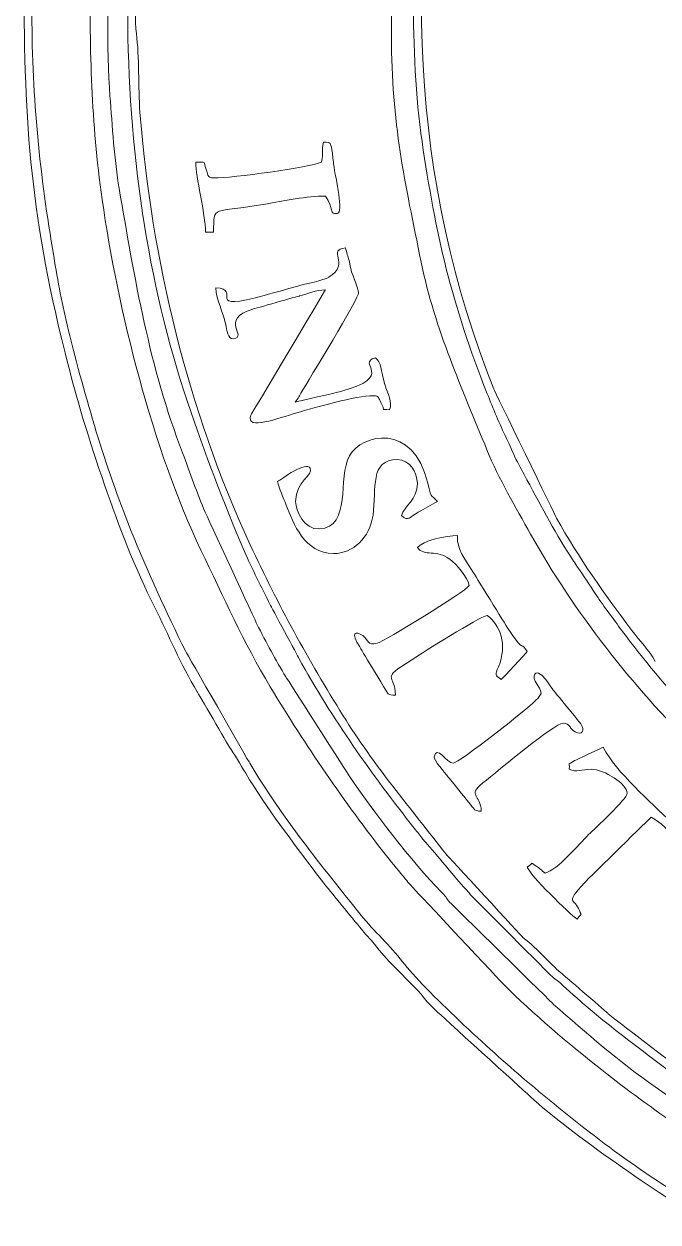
# Model space of a CAD drawing. Header units: inches. Extents: x -12.2 to 15.6, y -12.7 to 11.4.
# Drawn here: x -12.16 to -6.85, y -10.73 to -0.71 of the extents above; entities that cross this region are included whole.
import ezdxf

# ---------------------------------------------------------------- set-up
doc = ezdxf.new("R2010")
doc.units = ezdxf.units.IN
doc.header["$MEASUREMENT"] = 0
doc.layers.add('Layer 1', color=7, linetype='Continuous')

msp = doc.modelspace()

# ---------------------------------------------------------------- linework, layer by layer
at = {"layer": 'Layer 1', "color": 6, "lineweight": 9}
for points, knots in [([(-9.081, -0.808), (-9.081, -0.808), (-9.081, 0.429), (-8.961, 1.187), (-8.586, 2.324)], [0.25581395, 0.25581395, 0.25581395, 0.25581395, 0.25581396, 0.27906977, 0.27906977, 0.27906977, 0.27906977]), ([(-8.224, -3.762), (-8.224, -3.762), (-8.905, -2.064), (-9.027, -0.055), (-8.511, 1.714)], [0.910669975, 0.910669975, 0.910669975, 0.910669975, 0.910669985, 0.91191067, 0.91191067, 0.91191067, 0.91191067]), ([(-11.216, -0.787), (-11.216, -0.787), (-11.24, -0.61), (-11.198, 0.249), (-11.164, 0.488)], [0.67272727, 0.67272727, 0.67272727, 0.67272727, 0.67272728, 0.69090909, 0.69090909, 0.69090909, 0.69090909]), ([(-11.437, -1.309), (-11.437, -1.309), (-11.467, -0.945), (-11.457, -0.281), (-11.438, 0.094)], [0.22807018, 0.22807018, 0.22807018, 0.22807018, 0.22807019, 0.24561404, 0.24561404, 0.24561404, 0.24561404]), ([(-11.813, -3.457), (-11.813, -3.457), (-12.115, -2.256), (-12.157, -1.468), (-12.157, -0.257)], [0.77631579, 0.77631579, 0.77631579, 0.77631579, 0.7763158, 0.78947368, 0.78947368, 0.78947368, 0.78947368]), ([(-11.908, -2.649), (-11.908, -2.649), (-12.022, -1.974), (-12.09, -1.338), (-12.09, -0.625)], [0.96721311, 0.96721311, 0.96721311, 0.96721311, 0.96721312, 1, 1, 1, 1]), ([(-11.186, -1.443), (-11.186, -1.443), (-11.202, -1.236), (-11.19, -0.979), (-11.216, -0.787)], [0.65454545, 0.65454545, 0.65454545, 0.65454545, 0.65454546, 0.67272727, 0.67272727, 0.67272727, 0.67272727]), ([(-8.832, -2.699), (-8.832, -2.699), (-8.968, -2.034), (-9.081, -1.533), (-9.081, -0.808)], [0.23255814, 0.23255814, 0.23255814, 0.23255814, 0.23255815, 0.25581395, 0.25581395, 0.25581395, 0.25581395]), ([(-11.36, -2.084), (-11.36, -2.084), (-11.4, -1.85), (-11.417, -1.553), (-11.437, -1.309)], [0.21052632, 0.21052632, 0.21052632, 0.21052632, 0.21052633, 0.22807018, 0.22807018, 0.22807018, 0.22807018]), ([(-10.262, -5.065), (-10.262, -5.065), (-10.784, -3.946), (-11.09, -2.679), (-11.186, -1.443)], [0.63636364, 0.63636364, 0.63636364, 0.63636364, 0.63636365, 0.65454545, 0.65454545, 0.65454545, 0.65454545]), ([(-9.649, -1.694), (-9.649, -1.694), (-9.671, -1.786), (-9.645, -1.77), (-9.666, -1.862)], [0.8461538, 0.8461538, 0.8461538, 0.8461538, 0.8461539, 1, 1, 1, 1]), ([(-9.58, -1.759), (-9.58, -1.759), (-9.593, -1.696), (-9.582, -1.7), (-9.649, -1.694)], [0.76923077, 0.76923077, 0.76923077, 0.76923077, 0.76923078, 0.84615385, 0.84615385, 0.84615385, 0.84615385]), ([(-8.825, -1.689), (-8.825, -1.689), (-8.711, -2.46), (-8.578, -3.054), (-8.279, -3.8)], [0.02380952, 0.02380952, 0.02380952, 0.02380952, 0.02380953, 0.04761905, 0.04761905, 0.04761905, 0.04761905]), ([(-9.565, -1.877), (-9.565, -1.877), (-9.57, -1.835), (-9.573, -1.794), (-9.58, -1.759)], [0.69230769, 0.69230769, 0.69230769, 0.69230769, 0.6923077, 0.76923077, 0.76923077, 0.76923077, 0.76923077]), ([(-10.631, -1.924), (-10.631, -1.924), (-10.659, -1.848), (-10.622, -1.864), (-10.719, -1.862)], [0.15384615, 0.15384615, 0.15384615, 0.15384615, 0.15384616, 0.23076923, 0.23076923, 0.23076923, 0.23076923]), ([(-10.719, -1.862), (-10.719, -1.862), (-10.719, -1.983), (-10.639, -2.294), (-10.636, -2.447)], [0.23076923, 0.23076923, 0.23076923, 0.23076923, 0.23076924, 0.30769231, 0.30769231, 0.30769231, 0.30769231]), ([(-9.534, -2.292), (-9.534, -2.292), (-9.478, -2.285), (-9.547, -2.011), (-9.565, -1.877)], [0.61538462, 0.61538462, 0.61538462, 0.61538462, 0.61538463, 0.69230769, 0.69230769, 0.69230769, 0.69230769]), ([(-10.569, -1.995), (-10.569, -1.995), (-10.626, -1.995), (-10.619, -1.958), (-10.631, -1.924)], [0.07692308, 0.07692308, 0.07692308, 0.07692308, 0.07692309, 0.15384615, 0.15384615, 0.15384615, 0.15384615]), ([(-10.829, -4.295), (-10.829, -4.295), (-11.108, -3.576), (-11.229, -2.843), (-11.36, -2.084)], [0.19298246, 0.19298246, 0.19298246, 0.19298246, 0.19298247, 0.21052632, 0.21052632, 0.21052632, 0.21052632]), ([(-11.502, -2.176), (-11.502, -2.176), (-11.372, -3.093), (-11.077, -4.273), (-10.675, -5.11)], [0.01754386, 0.01754386, 0.01754386, 0.01754386, 0.01754387, 0.03508772, 0.03508772, 0.03508772, 0.03508772]), ([(-10.134, -2.213), (-10.134, -2.213), (-9.993, -2.188), (-9.783, -2.146), (-9.633, -2.146)], [0.46153846, 0.46153846, 0.46153846, 0.46153846, 0.46153847, 0.53846154, 0.53846154, 0.53846154, 0.53846154]), ([(-9.633, -2.146), (-9.633, -2.146), (-9.561, -2.253), (-9.603, -2.301), (-9.534, -2.292)], [0.53846154, 0.53846154, 0.53846154, 0.53846154, 0.53846155, 0.61538462, 0.61538462, 0.61538462, 0.61538462]), ([(-10.569, -2.447), (-10.569, -2.447), (-10.569, -2.217), (-10.586, -2.29), (-10.134, -2.213)], [0.38461538, 0.38461538, 0.38461538, 0.38461538, 0.38461539, 0.46153846, 0.46153846, 0.46153846, 0.46153846]), ([(-10.636, -2.447), (-10.636, -2.447), (-10.636, -2.447), (-10.569, -2.447), (-10.569, -2.447)], [0.30769231, 0.30769231, 0.30769231, 0.30769231, 0.30769232, 0.38461538, 0.38461538, 0.38461538, 0.38461538]), ([(-9.465, -2.58), (-9.465, -2.58), (-9.627, -2.594), (-9.418, -2.709), (-9.605, -2.825)], [0.24, 0.24, 0.24, 0.24, 0.24000001, 0.28, 0.28, 0.28, 0.28]), ([(-9.436, -2.685), (-9.436, -2.685), (-9.444, -2.651), (-9.456, -2.62), (-9.465, -2.58)], [0.2, 0.2, 0.2, 0.2, 0.20000001, 0.24, 0.24, 0.24, 0.24]), ([(-11.786, -3.262), (-11.786, -3.262), (-11.836, -3.063), (-11.873, -2.859), (-11.908, -2.649)], [0.95081967, 0.95081967, 0.95081967, 0.95081967, 0.95081968, 0.96721311, 0.96721311, 0.96721311, 0.96721311]), ([(-9.414, -2.779), (-9.414, -2.779), (-9.427, -2.736), (-9.425, -2.734), (-9.436, -2.685)], [0.16, 0.16, 0.16, 0.16, 0.16000001, 0.2, 0.2, 0.2, 0.2]), ([(-8.281, -4.271), (-8.281, -4.271), (-8.488, -3.76), (-8.716, -3.265), (-8.832, -2.699)], [0.20930233, 0.20930233, 0.20930233, 0.20930233, 0.20930234, 0.23255814, 0.23255814, 0.23255814, 0.23255814]), ([(-9.356, -2.953), (-9.356, -2.953), (-9.359, -2.924), (-9.404, -2.808), (-9.414, -2.779)], [0.12, 0.12, 0.12, 0.12, 0.12000001, 0.16, 0.16, 0.16, 0.16]), ([(-9.865, -2.9), (-9.865, -2.9), (-9.95, -2.925), (-10.031, -2.945), (-10.127, -2.972)], [0.32, 0.32, 0.32, 0.32, 0.32000001, 0.36, 0.36, 0.36, 0.36]), ([(-9.605, -2.825), (-9.605, -2.825), (-9.647, -2.851), (-9.805, -2.882), (-9.865, -2.9)], [0.28, 0.28, 0.28, 0.28, 0.28000001, 0.32, 0.32, 0.32, 0.32]), ([(-10.127, -2.972), (-10.127, -2.972), (-10.678, -3.128), (-10.316, -2.92), (-10.552, -2.915)], [0.36, 0.36, 0.36, 0.36, 0.36000001, 0.4, 0.4, 0.4, 0.4]), ([(-10.552, -2.915), (-10.552, -2.915), (-10.543, -3.02), (-10.492, -3.118), (-10.469, -3.216)], [0.4, 0.4, 0.4, 0.4, 0.40000001, 0.44, 0.44, 0.44, 0.44]), ([(-9.633, -2.931), (-9.633, -2.931), (-9.633, -2.931), (-10.259, -3.981), (-10.259, -3.981)], [0.6, 0.6, 0.6, 0.6, 0.60000001, 0.64, 0.64, 0.64, 0.64]), ([(-10.241, -3.092), (-10.241, -3.092), (-10.241, -3.092), (-9.85, -2.982), (-9.85, -2.982)], [0.52, 0.52, 0.52, 0.52, 0.52000001, 0.56, 0.56, 0.56, 0.56]), ([(-9.85, -2.982), (-9.85, -2.982), (-9.78, -2.963), (-9.715, -2.933), (-9.633, -2.931)], [0.56, 0.56, 0.56, 0.56, 0.56000001, 0.6, 0.6, 0.6, 0.6]), ([(-9.838, -3.796), (-9.838, -3.796), (-9.774, -3.682), (-9.352, -3.004), (-9.356, -2.953)], [0.08, 0.08, 0.08, 0.08, 0.08000001, 0.12, 0.12, 0.12, 0.12]), ([(-10.403, -3.34), (-10.403, -3.34), (-10.276, -3.326), (-10.53, -3.179), (-10.241, -3.092)], [0.48, 0.48, 0.48, 0.48, 0.48000001, 0.52, 0.52, 0.52, 0.52]), ([(-11.261, -4.944), (-11.261, -4.944), (-11.481, -4.397), (-11.64, -3.85), (-11.786, -3.262)], [0.93442623, 0.93442623, 0.93442623, 0.93442623, 0.93442624, 0.95081967, 0.95081967, 0.95081967, 0.95081967]), ([(-10.469, -3.216), (-10.469, -3.216), (-10.456, -3.267), (-10.453, -3.346), (-10.403, -3.34)], [0.44, 0.44, 0.44, 0.44, 0.44000001, 0.48, 0.48, 0.48, 0.48]), ([(-11.482, -4.563), (-11.482, -4.563), (-11.61, -4.196), (-11.718, -3.838), (-11.813, -3.457)], [0.76315789, 0.76315789, 0.76315789, 0.76315789, 0.7631579, 0.77631579, 0.77631579, 0.77631579, 0.77631579]), ([(-9.215, -3.5), (-9.215, -3.5), (-9.388, -3.546), (-9.026, -3.656), (-9.516, -3.784)], [0.88, 0.88, 0.88, 0.88, 0.88000001, 0.92, 0.92, 0.92, 0.92]), ([(-9.137, -3.723), (-9.137, -3.723), (-9.173, -3.602), (-9.161, -3.539), (-9.215, -3.5)], [0.84, 0.84, 0.84, 0.84, 0.84000001, 0.88, 0.88, 0.88, 0.88]), ([(-9.516, -3.784), (-9.516, -3.784), (-9.516, -3.784), (-9.886, -3.87), (-9.886, -3.87)], [0.92, 0.92, 0.92, 0.92, 0.92000001, 1, 1, 1, 1]), ([(-9.862, -3.838), (-9.862, -3.838), (-9.851, -3.821), (-9.848, -3.814), (-9.838, -3.796)], [0.04, 0.04, 0.04, 0.04, 0.04000001, 0.08, 0.08, 0.08, 0.08]), ([(-9.098, -3.934), (-9.098, -3.934), (-9.067, -3.871), (-9.114, -3.801), (-9.137, -3.723)], [0.8, 0.8, 0.8, 0.8, 0.80000001, 0.84, 0.84, 0.84, 0.84]), ([(-8.279, -3.8), (-8.279, -3.8), (-8.228, -3.926), (-8.178, -4.052), (-8.117, -4.174)], [0.04761905, 0.04761905, 0.04761905, 0.04761905, 0.04761906, 0.07142857, 0.07142857, 0.07142857, 0.07142857]), ([(-7.699, -4.842), (-7.699, -4.842), (-7.699, -4.842), (-8.224, -3.762), (-8.224, -3.762)], [0.90942928, 0.90942928, 0.90942928, 0.90942928, 0.90942929, 0.910669975, 0.910669975, 0.910669975, 0.910669975]), ([(-10.788, -3.869), (-10.788, -3.869), (-10.641, -4.304), (-10.494, -4.697), (-10.313, -5.116)], [0.01886792, 0.01886792, 0.01886792, 0.01886792, 0.01886793, 0.03773585, 0.03773585, 0.03773585, 0.03773585]), ([(-9.874, -3.961), (-9.874, -3.961), (-9.717, -3.916), (-9.381, -3.817), (-9.231, -3.817), (-9.231, -3.817), (-9.183, -3.817), (-9.19, -3.839), (-9.17, -3.873)], [0.68, 0.68, 0.68, 0.68, 0.68000001, 0.72, 0.72, 0.72, 0.72000001, 0.76, 0.76, 0.76, 0.76]), ([(-9.17, -3.873), (-9.17, -3.873), (-9.125, -3.95), (-9.179, -3.925), (-9.098, -3.934)], [0.76, 0.76, 0.76, 0.76, 0.76000001, 0.8, 0.8, 0.8, 0.8]), ([(-10.259, -3.981), (-10.259, -3.981), (-10.304, -4.115), (-10.024, -4.003), (-9.874, -3.961)], [0.64, 0.64, 0.64, 0.64, 0.64000001, 0.68, 0.68, 0.68, 0.68]), ([(-8.777, -4.549), (-8.777, -4.549), (-8.898, -4.034), (-9.331, -4.138), (-9.432, -4.319)], [0.73333333, 0.73333333, 0.73333333, 0.73333333, 0.73333334, 0.8, 0.8, 0.8, 0.8]), ([(-8.117, -4.174), (-8.117, -4.174), (-8.085, -4.237), (-8.071, -4.283), (-8.039, -4.347)], [0.07142857, 0.07142857, 0.07142857, 0.07142857, 0.07142858, 0.0952381, 0.0952381, 0.0952381, 0.0952381]), ([(-10.64, -4.791), (-10.64, -4.791), (-10.712, -4.625), (-10.762, -4.468), (-10.829, -4.295)], [0.1754386, 0.1754386, 0.1754386, 0.1754386, 0.17543861, 0.19298246, 0.19298246, 0.19298246, 0.19298246]), ([(-7.916, -4.976), (-7.916, -4.976), (-8.04, -4.753), (-8.183, -4.512), (-8.281, -4.271)], [0.18604651, 0.18604651, 0.18604651, 0.18604651, 0.18604652, 0.20930233, 0.20930233, 0.20930233, 0.20930233]), ([(-9.76, -4.424), (-9.76, -4.424), (-9.791, -4.359), (-10.002, -4.515), (-10.034, -4.536)], [0.06666667, 0.06666667, 0.06666667, 0.06666667, 0.06666668, 0.13333333, 0.13333333, 0.13333333, 0.13333333]), ([(-9.432, -4.319), (-9.432, -4.319), (-9.534, -4.502), (-9.412, -4.92), (-9.685, -4.932)], [0.8, 0.8, 0.8, 0.8, 0.80000001, 0.86666667, 0.86666667, 0.86666667, 0.86666667]), ([(-9.235, -4.816), (-9.235, -4.816), (-9.205, -4.593), (-9.266, -4.352), (-9.031, -4.352)], [0.33333333, 0.33333333, 0.33333333, 0.33333333, 0.33333334, 0.4, 0.4, 0.4, 0.4]), ([(-9.031, -4.352), (-9.031, -4.352), (-8.93, -4.352), (-8.864, -4.455), (-8.864, -4.553)], [0.4, 0.4, 0.4, 0.4, 0.40000001, 0.46666667, 0.46666667, 0.46666667, 0.46666667]), ([(-8.039, -4.347), (-8.039, -4.347), (-8.006, -4.413), (-7.98, -4.46), (-7.947, -4.521)], [0.0952381, 0.0952381, 0.0952381, 0.0952381, 0.09523811, 0.11904762, 0.11904762, 0.11904762, 0.11904762]), ([(-11.065, -5.583), (-11.065, -5.583), (-11.23, -5.258), (-11.36, -4.912), (-11.482, -4.563)], [0.75, 0.75, 0.75, 0.75, 0.75000001, 0.76315789, 0.76315789, 0.76315789, 0.76315789]), ([(-10.034, -4.536), (-10.034, -4.536), (-10.021, -4.59), (-9.985, -4.674), (-9.962, -4.732)], [0.13333333, 0.13333333, 0.13333333, 0.13333333, 0.13333334, 0.2, 0.2, 0.2, 0.2]), ([(-8.864, -4.553), (-8.864, -4.553), (-8.864, -4.69), (-8.975, -4.737), (-8.997, -4.82)], [0.46666667, 0.46666667, 0.46666667, 0.46666667, 0.46666668, 0.53333333, 0.53333333, 0.53333333, 0.53333333]), ([(-8.696, -4.703), (-8.696, -4.703), (-8.743, -4.639), (-8.74, -4.704), (-8.777, -4.549)], [0.66666667, 0.66666667, 0.66666667, 0.66666667, 0.66666668, 0.73333333, 0.73333333, 0.73333333, 0.73333333]), ([(-7.947, -4.521), (-7.947, -4.521), (-7.821, -4.751), (-7.702, -4.985), (-7.556, -5.201)], [0.11904762, 0.11904762, 0.11904762, 0.11904762, 0.11904763, 0.14285714, 0.14285714, 0.14285714, 0.14285714]), ([(-9.685, -4.932), (-9.685, -4.932), (-9.809, -4.938), (-9.883, -4.782), (-9.883, -4.703)], [0.8666667, 0.8666667, 0.8666667, 0.8666667, 0.8666667, 1, 1, 1, 1]), ([(-8.858, -4.793), (-8.858, -4.793), (-8.796, -4.758), (-8.755, -4.734), (-8.696, -4.703)], [0.6, 0.6, 0.6, 0.6, 0.60000001, 0.66666667, 0.66666667, 0.66666667, 0.66666667]), ([(-10.207, -5.728), (-10.207, -5.728), (-10.207, -5.728), (-10.64, -4.791), (-10.64, -4.791)], [0.15789474, 0.15789474, 0.15789474, 0.15789474, 0.15789475, 0.1754386, 0.1754386, 0.1754386, 0.1754386]), ([(-9.962, -4.732), (-9.962, -4.732), (-9.903, -4.884), (-9.808, -5.138), (-9.566, -5.138)], [0.2, 0.2, 0.2, 0.2, 0.20000001, 0.26666667, 0.26666667, 0.26666667, 0.26666667]), ([(-8.997, -4.82), (-8.997, -4.82), (-8.936, -4.871), (-8.935, -4.836), (-8.858, -4.793)], [0.53333333, 0.53333333, 0.53333333, 0.53333333, 0.53333334, 0.6, 0.6, 0.6, 0.6]), ([(-9.566, -5.138), (-9.566, -5.138), (-9.403, -5.138), (-9.261, -5.006), (-9.235, -4.816)], [0.26666667, 0.26666667, 0.26666667, 0.26666667, 0.26666668, 0.33333333, 0.33333333, 0.33333333, 0.33333333]), ([(-7.068, -5.782), (-7.068, -5.782), (-7.295, -5.481), (-7.514, -5.173), (-7.699, -4.842)], [0.908188586, 0.908188586, 0.908188586, 0.908188586, 0.908188596, 0.90942928, 0.90942928, 0.90942928, 0.90942928]), ([(-10.803, -5.957), (-10.803, -5.957), (-10.969, -5.622), (-11.122, -5.291), (-11.261, -4.944)], [0.91803279, 0.91803279, 0.91803279, 0.91803279, 0.9180328, 0.93442623, 0.93442623, 0.93442623, 0.93442623]), ([(-8.529, -4.987), (-8.529, -4.987), (-8.618, -4.987), (-8.82, -5.028), (-8.864, -5.088)], [0.8823529, 0.8823529, 0.8823529, 0.8823529, 0.882353, 1, 1, 1, 1]), ([(-8.399, -5.291), (-8.399, -5.291), (-8.48, -5.163), (-8.529, -5.111), (-8.529, -4.987)], [0.82352941, 0.82352941, 0.82352941, 0.82352941, 0.82352942, 0.88235294, 0.88235294, 0.88235294, 0.88235294]), ([(-6.536, -6.772), (-6.536, -6.772), (-7.07, -6.238), (-7.546, -5.637), (-7.916, -4.976)], [0.1627907, 0.1627907, 0.1627907, 0.1627907, 0.16279071, 0.18604651, 0.18604651, 0.18604651, 0.18604651]), ([(-10.675, -5.11), (-10.675, -5.11), (-10.488, -5.499), (-10.317, -5.883), (-10.095, -6.252)], [0.03508772, 0.03508772, 0.03508772, 0.03508772, 0.03508773, 0.05263158, 0.05263158, 0.05263158, 0.05263158]), ([(-9.485, -6.495), (-9.485, -6.495), (-9.776, -6.031), (-10.031, -5.562), (-10.262, -5.065)], [0.61818182, 0.61818182, 0.61818182, 0.61818182, 0.61818183, 0.63636364, 0.63636364, 0.63636364, 0.63636364]), ([(-10.313, -5.116), (-10.313, -5.116), (-10.243, -5.28), (-10.173, -5.41), (-10.095, -5.567)], [0.03773585, 0.03773585, 0.03773585, 0.03773585, 0.03773586, 0.05660377, 0.05660377, 0.05660377, 0.05660377]), ([(-8.593, -5.185), (-8.593, -5.185), (-8.534, -5.23), (-8.45, -5.328), (-8.429, -5.405)], [0.05882353, 0.05882353, 0.05882353, 0.05882353, 0.05882354, 0.11764706, 0.11764706, 0.11764706, 0.11764706]), ([(-7.556, -5.201), (-7.556, -5.201), (-7.556, -5.201), (-7.342, -5.522), (-7.342, -5.522)], [0.14285714, 0.14285714, 0.14285714, 0.14285714, 0.14285715, 0.16666667, 0.16666667, 0.16666667, 0.16666667]), ([(-8.111, -5.756), (-8.111, -5.756), (-8.111, -5.756), (-8.399, -5.291), (-8.399, -5.291)], [0.76470588, 0.76470588, 0.76470588, 0.76470588, 0.76470589, 0.82352941, 0.82352941, 0.82352941, 0.82352941]), ([(-8.429, -5.405), (-8.429, -5.405), (-8.466, -5.461), (-9.146, -5.873), (-9.2, -5.889)], [0.11764706, 0.11764706, 0.11764706, 0.11764706, 0.11764707, 0.17647059, 0.17647059, 0.17647059, 0.17647059]), ([(-10.706, -6.294), (-10.706, -6.294), (-10.844, -6.067), (-10.944, -5.822), (-11.065, -5.583)], [0.73684211, 0.73684211, 0.73684211, 0.73684211, 0.73684212, 0.75, 0.75, 0.75, 0.75]), ([(-10.095, -5.567), (-10.095, -5.567), (-10.095, -5.567), (-9.856, -6.013), (-9.856, -6.013)], [0.05660377, 0.05660377, 0.05660377, 0.05660377, 0.05660378, 0.0754717, 0.0754717, 0.0754717, 0.0754717]), ([(-7.342, -5.522), (-7.342, -5.522), (-7.271, -5.623), (-7.198, -5.72), (-7.123, -5.821)], [0.16666667, 0.16666667, 0.16666667, 0.16666667, 0.16666668, 0.19047619, 0.19047619, 0.19047619, 0.19047619]), ([(-8.911, -6.027), (-8.911, -6.027), (-8.813, -5.964), (-8.354, -5.673), (-8.279, -5.656)], [0.47058824, 0.47058824, 0.47058824, 0.47058824, 0.47058825, 0.52941176, 0.52941176, 0.52941176, 0.52941176]), ([(-8.279, -5.656), (-8.279, -5.656), (-8.175, -5.732), (-8.106, -5.901), (-8.185, -6.086)], [0.52941176, 0.52941176, 0.52941176, 0.52941176, 0.52941177, 0.58823529, 0.58823529, 0.58823529, 0.58823529]), ([(-9.964, -6.171), (-9.964, -6.171), (-10.051, -6.027), (-10.129, -5.883), (-10.207, -5.728)], [0.14035088, 0.14035088, 0.14035088, 0.14035088, 0.14035089, 0.15789474, 0.15789474, 0.15789474, 0.15789474]), ([(-9.321, -5.825), (-9.321, -5.825), (-9.382, -5.783), (-9.427, -5.796), (-9.346, -5.92)], [0.23529412, 0.23529412, 0.23529412, 0.23529412, 0.23529413, 0.29411765, 0.29411765, 0.29411765, 0.29411765]), ([(-7.944, -5.957), (-7.944, -5.957), (-8.01, -5.858), (-7.954, -5.994), (-8.111, -5.756)], [0.70588235, 0.70588235, 0.70588235, 0.70588235, 0.70588236, 0.76470588, 0.76470588, 0.76470588, 0.76470588]), ([(-6.874, -6.04), (-6.874, -6.04), (-6.924, -5.947), (-7.003, -5.868), (-7.068, -5.782)], [0.906947891, 0.906947891, 0.906947891, 0.906947891, 0.906947901, 0.908188586, 0.908188586, 0.908188586, 0.908188586]), ([(-9.2, -5.889), (-9.2, -5.889), (-9.283, -5.912), (-9.269, -5.862), (-9.321, -5.825)], [0.17647059, 0.17647059, 0.17647059, 0.17647059, 0.1764706, 0.23529412, 0.23529412, 0.23529412, 0.23529412]), ([(-7.123, -5.821), (-7.123, -5.821), (-6.755, -6.313), (-6.292, -6.793), (-5.819, -7.175)], [0.19047619, 0.19047619, 0.19047619, 0.19047619, 0.1904762, 0.21428571, 0.21428571, 0.21428571, 0.21428571]), ([(-10.267, -6.892), (-10.267, -6.892), (-10.267, -6.892), (-10.803, -5.957), (-10.803, -5.957)], [0.90163934, 0.90163934, 0.90163934, 0.90163934, 0.90163935, 0.91803279, 0.91803279, 0.91803279, 0.91803279]), ([(-9.856, -6.013), (-9.856, -6.013), (-9.579, -6.519), (-9.246, -6.984), (-8.89, -7.437)], [0.0754717, 0.0754717, 0.0754717, 0.0754717, 0.07547171, 0.09433962, 0.09433962, 0.09433962, 0.09433962]), ([(-9.346, -5.92), (-9.346, -5.92), (-9.346, -5.92), (-9.138, -6.264), (-9.138, -6.264)], [0.29411765, 0.29411765, 0.29411765, 0.29411765, 0.29411766, 0.35294118, 0.35294118, 0.35294118, 0.35294118]), ([(-8.162, -6.191), (-8.162, -6.191), (-8.148, -6.18), (-7.957, -5.975), (-7.944, -5.957)], [0.64705882, 0.64705882, 0.64705882, 0.64705882, 0.64705883, 0.70588235, 0.70588235, 0.70588235, 0.70588235]), ([(-9.048, -6.324), (-9.048, -6.324), (-9.048, -6.135), (-9.187, -6.204), (-8.911, -6.027)], [0.41176471, 0.41176471, 0.41176471, 0.41176471, 0.41176472, 0.47058824, 0.47058824, 0.47058824, 0.47058824]), ([(-8.185, -6.086), (-8.185, -6.086), (-8.214, -6.156), (-8.216, -6.154), (-8.162, -6.191)], [0.58823529, 0.58823529, 0.58823529, 0.58823529, 0.5882353, 0.64705882, 0.64705882, 0.64705882, 0.64705882]), ([(-7.808, -6.169), (-7.808, -6.169), (-7.842, -6.135), (-7.892, -6.113), (-7.886, -6.183)], [0.8125, 0.8125, 0.8125, 0.8125, 0.81250001, 0.875, 0.875, 0.875, 0.875]), ([(-9.429, -7.007), (-9.429, -7.007), (-9.429, -7.007), (-9.964, -6.171), (-9.964, -6.171)], [0.12280702, 0.12280702, 0.12280702, 0.12280702, 0.12280703, 0.14035088, 0.14035088, 0.14035088, 0.14035088]), ([(-7.886, -6.183), (-7.886, -6.183), (-7.884, -6.216), (-7.843, -6.242), (-7.827, -6.308)], [0.875, 0.875, 0.875, 0.875, 0.875, 1, 1, 1, 1]), ([(-7.729, -6.277), (-7.729, -6.277), (-7.744, -6.257), (-7.794, -6.183), (-7.808, -6.169)], [0.75, 0.75, 0.75, 0.75, 0.75000001, 0.8125, 0.8125, 0.8125, 0.8125]), ([(-10.442, -6.749), (-10.442, -6.749), (-10.442, -6.749), (-10.706, -6.294), (-10.706, -6.294)], [0.72368421, 0.72368421, 0.72368421, 0.72368421, 0.72368422, 0.73684211, 0.73684211, 0.73684211, 0.73684211]), ([(-10.095, -6.252), (-10.095, -6.252), (-9.798, -6.747), (-9.478, -7.215), (-9.122, -7.669)], [0.05263158, 0.05263158, 0.05263158, 0.05263158, 0.05263159, 0.07017544, 0.07017544, 0.07017544, 0.07017544]), ([(-9.138, -6.264), (-9.138, -6.264), (-9.108, -6.315), (-9.115, -6.319), (-9.048, -6.324)], [0.35294118, 0.35294118, 0.35294118, 0.35294118, 0.35294119, 0.41176471, 0.41176471, 0.41176471, 0.41176471]), ([(-7.495, -6.564), (-7.495, -6.564), (-7.495, -6.564), (-7.729, -6.277), (-7.729, -6.277)], [0.6875, 0.6875, 0.6875, 0.6875, 0.68750001, 0.75, 0.75, 0.75, 0.75]), ([(-7.854, -6.347), (-7.854, -6.347), (-7.918, -6.424), (-8.525, -6.893), (-8.563, -6.893)], [0.0625, 0.0625, 0.0625, 0.0625, 0.06250001, 0.125, 0.125, 0.125, 0.125]), ([(-8.623, -7.655), (-8.623, -7.655), (-8.92, -7.274), (-9.229, -6.905), (-9.485, -6.495)], [0.6, 0.6, 0.6, 0.6, 0.60000001, 0.61818182, 0.61818182, 0.61818182, 0.61818182]), ([(-8.315, -7.057), (-8.315, -7.057), (-8.182, -6.953), (-7.719, -6.558), (-7.643, -6.558), (-7.643, -6.558), (-7.587, -6.558), (-7.586, -6.609), (-7.543, -6.63)], [0.5, 0.5, 0.5, 0.5, 0.5, 0.5625, 0.5625, 0.5625, 0.5625, 0.625, 0.625, 0.625, 0.625]), ([(-7.543, -6.63), (-7.543, -6.63), (-7.485, -6.659), (-7.457, -6.622), (-7.495, -6.564)], [0.625, 0.625, 0.625, 0.625, 0.62500001, 0.6875, 0.6875, 0.6875, 0.6875]), ([(-10.301, -6.976), (-10.301, -6.976), (-10.347, -6.898), (-10.39, -6.828), (-10.442, -6.749)], [0.71052632, 0.71052632, 0.71052632, 0.71052632, 0.71052633, 0.72368421, 0.72368421, 0.72368421, 0.72368421]), ([(-8.563, -6.893), (-8.563, -6.893), (-8.617, -6.893), (-8.708, -6.733), (-8.722, -6.84)], [0.125, 0.125, 0.125, 0.125, 0.12500001, 0.1875, 0.1875, 0.1875, 0.1875]), ([(-7.309, -6.759), (-7.309, -6.759), (-7.309, -6.759), (-7.548, -6.871), (-7.548, -6.871)], [0.84210526, 0.84210526, 0.84210526, 0.84210526, 0.84210527, 0.89473684, 0.89473684, 0.89473684, 0.89473684]), ([(-6.736, -7.39), (-6.736, -7.39), (-6.914, -7.213), (-7.197, -6.971), (-7.309, -6.759)], [0.78947368, 0.78947368, 0.78947368, 0.78947368, 0.78947369, 0.84210526, 0.84210526, 0.84210526, 0.84210526]), ([(-9.334, -8.166), (-9.334, -8.166), (-9.663, -7.759), (-9.998, -7.342), (-10.267, -6.892)], [0.8852459, 0.8852459, 0.8852459, 0.8852459, 0.88524591, 0.90163934, 0.90163934, 0.90163934, 0.90163934]), ([(-8.722, -6.84), (-8.722, -6.84), (-8.726, -6.871), (-8.636, -6.97), (-8.608, -7.005)], [0.1875, 0.1875, 0.1875, 0.1875, 0.18750001, 0.25, 0.25, 0.25, 0.25]), ([(-7.548, -6.871), (-7.548, -6.871), (-7.615, -6.918), (-7.585, -6.866), (-7.593, -6.943)], [0.8947368, 0.8947368, 0.8947368, 0.8947368, 0.8947369, 1, 1, 1, 1]), ([(-9.707, -7.819), (-9.707, -7.819), (-9.91, -7.547), (-10.127, -7.267), (-10.301, -6.976)], [0.69736842, 0.69736842, 0.69736842, 0.69736842, 0.69736843, 0.71052632, 0.71052632, 0.71052632, 0.71052632]), ([(-8.667, -7.966), (-8.667, -7.966), (-8.9, -7.734), (-9.249, -7.272), (-9.429, -7.007)], [0.10526316, 0.10526316, 0.10526316, 0.10526316, 0.10526317, 0.12280702, 0.12280702, 0.12280702, 0.12280702]), ([(-8.608, -7.005), (-8.608, -7.005), (-8.608, -7.005), (-8.384, -7.282), (-8.384, -7.282)], [0.25, 0.25, 0.25, 0.25, 0.25000001, 0.3125, 0.3125, 0.3125, 0.3125]), ([(-7.593, -6.943), (-7.528, -6.974), (-7.491, -6.943), (-7.409, -6.943), (-7.409, -6.943), (-7.299, -6.943), (-7.108, -7.068), (-7.108, -7.144)], [0, 0, 0, 0, 0.0526316, 0.0526316, 0.0526316, 0.0526316, 0.1052632, 0.1052632, 0.1052632, 0.1052632]), ([(-8.329, -7.294), (-8.329, -7.294), (-8.332, -7.152), (-8.452, -7.164), (-8.315, -7.057)], [0.4375, 0.4375, 0.4375, 0.4375, 0.43750001, 0.5, 0.5, 0.5, 0.5]), ([(-7.108, -7.144), (-7.108, -7.144), (-7.108, -7.192), (-7.381, -7.441), (-7.43, -7.49)], [0.10526316, 0.10526316, 0.10526316, 0.10526316, 0.10526317, 0.15789474, 0.15789474, 0.15789474, 0.15789474]), ([(-8.384, -7.282), (-8.384, -7.282), (-8.381, -7.284), (-8.376, -7.286), (-8.372, -7.287)], [0.3125, 0.3125, 0.3125, 0.3125, 0.31250001, 0.375, 0.375, 0.375, 0.375]), ([(-8.372, -7.287), (-8.372, -7.287), (-8.347, -7.296), (-8.357, -7.293), (-8.329, -7.294)], [0.375, 0.375, 0.375, 0.375, 0.37500001, 0.4375, 0.4375, 0.4375, 0.4375]), ([(-7.422, -7.85), (-7.422, -7.85), (-7.422, -7.85), (-6.908, -7.344), (-6.908, -7.344)], [0.47368421, 0.47368421, 0.47368421, 0.47368421, 0.47368422, 0.52631579, 0.52631579, 0.52631579, 0.52631579]), ([(-6.908, -7.344), (-6.908, -7.344), (-6.641, -7.485), (-6.707, -7.705), (-6.707, -7.795), (-6.707, -7.795), (-6.707, -7.859), (-6.712, -7.801), (-6.691, -7.846)], [0.5263158, 0.5263158, 0.5263158, 0.5263158, 0.5263158, 0.5789474, 0.5789474, 0.5789474, 0.5789474, 0.6315789, 0.6315789, 0.6315789, 0.6315789]), ([(-8.89, -7.437), (-8.89, -7.437), (-8.861, -7.474), (-8.843, -7.496), (-8.816, -7.53)], [0.09433962, 0.09433962, 0.09433962, 0.09433962, 0.09433963, 0.11320755, 0.11320755, 0.11320755, 0.11320755]), ([(-7.43, -7.49), (-7.43, -7.49), (-7.511, -7.571), (-7.692, -7.785), (-7.794, -7.812)], [0.15789474, 0.15789474, 0.15789474, 0.15789474, 0.15789475, 0.21052632, 0.21052632, 0.21052632, 0.21052632]), ([(-8.816, -7.53), (-8.816, -7.53), (-8.816, -7.53), (-8.577, -7.81), (-8.577, -7.81)], [0.11320755, 0.11320755, 0.11320755, 0.11320755, 0.11320756, 0.13207547, 0.13207547, 0.13207547, 0.13207547]), ([(-9.122, -7.669), (-9.122, -7.669), (-9.066, -7.74), (-9.015, -7.797), (-8.964, -7.862)], [0.07017544, 0.07017544, 0.07017544, 0.07017544, 0.07017545, 0.0877193, 0.0877193, 0.0877193, 0.0877193]), ([(-7.98, -8.35), (-7.98, -8.35), (-7.98, -8.35), (-8.623, -7.655), (-8.623, -7.655)], [0.58181818, 0.58181818, 0.58181818, 0.58181818, 0.58181819, 0.6, 0.6, 0.6, 0.6]), ([(-7.87, -7.753), (-7.87, -7.753), (-7.937, -7.714), (-7.877, -7.724), (-7.944, -7.762)], [0.26315789, 0.26315789, 0.26315789, 0.26315789, 0.2631579, 0.31578947, 0.31578947, 0.31578947, 0.31578947]), ([(-9.551, -8.015), (-9.551, -8.015), (-9.607, -7.945), (-9.65, -7.895), (-9.707, -7.819)], [0.68421053, 0.68421053, 0.68421053, 0.68421053, 0.68421054, 0.69736842, 0.69736842, 0.69736842, 0.69736842]), ([(-8.577, -7.81), (-8.577, -7.81), (-8.519, -7.882), (-8.473, -7.926), (-8.415, -7.998)], [0.13207547, 0.13207547, 0.13207547, 0.13207547, 0.13207548, 0.1509434, 0.1509434, 0.1509434, 0.1509434]), ([(-7.944, -7.762), (-7.944, -7.762), (-7.927, -7.825), (-7.59, -8.154), (-7.526, -8.197)], [0.31578947, 0.31578947, 0.31578947, 0.31578947, 0.31578948, 0.36842105, 0.36842105, 0.36842105, 0.36842105]), ([(-7.794, -7.812), (-7.794, -7.812), (-7.829, -7.788), (-7.831, -7.776), (-7.87, -7.753)], [0.21052632, 0.21052632, 0.21052632, 0.21052632, 0.21052633, 0.26315789, 0.26315789, 0.26315789, 0.26315789]), ([(-8.964, -7.862), (-8.964, -7.862), (-8.934, -7.901), (-8.917, -7.913), (-8.885, -7.951)], [0.0877193, 0.0877193, 0.0877193, 0.0877193, 0.08771931, 0.10526316, 0.10526316, 0.10526316, 0.10526316]), ([(-7.506, -8.126), (-7.506, -8.126), (-7.543, -8.02), (-7.654, -8.082), (-7.422, -7.85)], [0.42105263, 0.42105263, 0.42105263, 0.42105263, 0.42105264, 0.47368421, 0.47368421, 0.47368421, 0.47368421]), ([(-9.31, -8.309), (-9.31, -8.309), (-9.31, -8.309), (-9.551, -8.015), (-9.551, -8.015)], [0.67105263, 0.67105263, 0.67105263, 0.67105263, 0.67105264, 0.68421053, 0.68421053, 0.68421053, 0.68421053]), ([(-8.885, -7.951), (-8.885, -7.951), (-8.885, -7.951), (-8.141, -8.744), (-8.141, -8.744)], [0.10526316, 0.10526316, 0.10526316, 0.10526316, 0.10526317, 0.12280702, 0.12280702, 0.12280702, 0.12280702]), ([(-8.591, -8.058), (-8.591, -8.058), (-8.625, -8.018), (-8.627, -8.006), (-8.667, -7.966)], [0.0877193, 0.0877193, 0.0877193, 0.0877193, 0.08771931, 0.10526316, 0.10526316, 0.10526316, 0.10526316]), ([(-8.415, -7.998), (-8.415, -7.998), (-8.415, -7.998), (-7.739, -8.676), (-7.739, -8.676)], [0.1509434, 0.1509434, 0.1509434, 0.1509434, 0.15094341, 0.16981132, 0.16981132, 0.16981132, 0.16981132]), ([(-7.723, -8.911), (-7.723, -8.911), (-7.723, -8.911), (-8.591, -8.058), (-8.591, -8.058)], [0.07017544, 0.07017544, 0.07017544, 0.07017544, 0.07017545, 0.0877193, 0.0877193, 0.0877193, 0.0877193]), ([(-8.988, -8.555), (-8.988, -8.555), (-9.091, -8.421), (-9.227, -8.298), (-9.334, -8.166)], [0.86885246, 0.86885246, 0.86885246, 0.86885246, 0.86885247, 0.8852459, 0.8852459, 0.8852459, 0.8852459]), ([(-7.526, -8.197), (-7.526, -8.197), (-7.488, -8.139), (-7.487, -8.18), (-7.506, -8.126)], [0.36842105, 0.36842105, 0.36842105, 0.36842105, 0.36842106, 0.42105263, 0.42105263, 0.42105263, 0.42105263]), ([(-9.224, -8.407), (-9.224, -8.407), (-9.262, -8.359), (-9.274, -8.351), (-9.31, -8.309)], [0.65789474, 0.65789474, 0.65789474, 0.65789474, 0.65789475, 0.67105263, 0.67105263, 0.67105263, 0.67105263]), ([(-8.876, -8.777), (-8.876, -8.777), (-8.996, -8.657), (-9.121, -8.541), (-9.224, -8.407)], [0.64473684, 0.64473684, 0.64473684, 0.64473684, 0.64473685, 0.65789474, 0.65789474, 0.65789474, 0.65789474]), ([(-7.624, -8.679), (-7.624, -8.679), (-7.758, -8.572), (-7.846, -8.456), (-7.98, -8.35)], [0.56363636, 0.56363636, 0.56363636, 0.56363636, 0.56363637, 0.58181818, 0.58181818, 0.58181818, 0.58181818]), ([(-7.966, -9.539), (-7.966, -9.539), (-8.241, -9.306), (-8.804, -8.792), (-8.988, -8.555)], [0.85245902, 0.85245902, 0.85245902, 0.85245902, 0.85245903, 0.86885246, 0.86885246, 0.86885246, 0.86885246]), ([(-7.739, -8.676), (-7.739, -8.676), (-7.698, -8.71), (-7.687, -8.713), (-7.647, -8.752)], [0.16981132, 0.16981132, 0.16981132, 0.16981132, 0.16981133, 0.18867925, 0.18867925, 0.18867925, 0.18867925]), ([(-7.266, -8.989), (-7.266, -8.989), (-7.266, -8.989), (-7.624, -8.679), (-7.624, -8.679)], [0.54545455, 0.54545455, 0.54545455, 0.54545455, 0.54545456, 0.56363636, 0.56363636, 0.56363636, 0.56363636]), ([(-8.792, -8.877), (-8.792, -8.877), (-8.828, -8.833), (-8.833, -8.82), (-8.876, -8.777)], [0.63157895, 0.63157895, 0.63157895, 0.63157895, 0.63157896, 0.64473684, 0.64473684, 0.64473684, 0.64473684]), ([(-8.141, -8.744), (-8.141, -8.744), (-7.898, -8.989), (-7.589, -9.247), (-7.319, -9.46)], [0.12280702, 0.12280702, 0.12280702, 0.12280702, 0.12280703, 0.14035088, 0.14035088, 0.14035088, 0.14035088]), ([(-7.647, -8.752), (-7.647, -8.752), (-7.647, -8.752), (-7.471, -8.91), (-7.471, -8.91)], [0.18867925, 0.18867925, 0.18867925, 0.18867925, 0.18867926, 0.20754717, 0.20754717, 0.20754717, 0.20754717]), ([(-8.701, -8.97), (-8.701, -8.97), (-8.733, -8.937), (-8.763, -8.912), (-8.792, -8.877)], [0.61842105, 0.61842105, 0.61842105, 0.61842105, 0.61842106, 0.63157895, 0.63157895, 0.63157895, 0.63157895]), ([(-6.874, -9.601), (-6.874, -9.601), (-7.172, -9.391), (-7.45, -9.152), (-7.723, -8.911)], [0.05263158, 0.05263158, 0.05263158, 0.05263158, 0.05263159, 0.07017544, 0.07017544, 0.07017544, 0.07017544]), ([(-7.471, -8.91), (-7.471, -8.91), (-7.187, -9.15), (-6.893, -9.366), (-6.595, -9.589)], [0.20754717, 0.20754717, 0.20754717, 0.20754717, 0.20754718, 0.22641509, 0.22641509, 0.22641509, 0.22641509]), ([(-7.948, -9.655), (-7.948, -9.655), (-7.948, -9.655), (-8.701, -8.97), (-8.701, -8.97)], [0.60526316, 0.60526316, 0.60526316, 0.60526316, 0.60526317, 0.61842105, 0.61842105, 0.61842105, 0.61842105]), ([(-5.661, -10.092), (-5.661, -10.092), (-6.339, -9.691), (-6.655, -9.47), (-7.266, -8.989)], [0.52727273, 0.52727273, 0.52727273, 0.52727273, 0.52727274, 0.54545455, 0.54545455, 0.54545455, 0.54545455]), ([(-7.319, -9.46), (-7.319, -9.46), (-6.896, -9.792), (-6.454, -10.102), (-5.983, -10.364)], [0.14035088, 0.14035088, 0.14035088, 0.14035088, 0.14035089, 0.15789474, 0.15789474, 0.15789474, 0.15789474]), ([(-6.591, -10.554), (-6.591, -10.554), (-7.08, -10.261), (-7.532, -9.906), (-7.966, -9.539)], [0.83606557, 0.83606557, 0.83606557, 0.83606557, 0.83606558, 0.85245902, 0.85245902, 0.85245902, 0.85245902]), ([(-4.93, -10.732), (-4.93, -10.732), (-5.622, -10.435), (-6.261, -10.031), (-6.874, -9.601)], [0.03508772, 0.03508772, 0.03508772, 0.03508772, 0.03508773, 0.05263158, 0.05263158, 0.05263158, 0.05263158]), ([(-6.491, -10.705), (-6.491, -10.705), (-6.883, -10.472), (-7.638, -9.951), (-7.948, -9.655)], [0.59210526, 0.59210526, 0.59210526, 0.59210526, 0.59210527, 0.60526316, 0.60526316, 0.60526316, 0.60526316])]:
    msp.add_open_spline(points, degree=3, knots=knots, dxfattribs=at)
for points in [[(-11.605, -0.274), (-11.605, -0.951), (-11.596, -1.512), (-11.502, -2.176)], [(-8.897, -0.491), (-8.897, -0.885), (-8.88, -1.321), (-8.825, -1.689)], [(-11.288, -0.608), (-11.288, -1.737), (-11.124, -2.876), (-10.788, -3.869)], [(-9.666, -1.862), (-9.764, -1.908), (-10.414, -1.995), (-10.569, -1.995)], [(-9.886, -3.87), (-9.886, -3.87), (-9.862, -3.838), (-9.862, -3.838)], [(-9.883, -4.703), (-9.883, -4.53), (-9.733, -4.482), (-9.76, -4.424)], [(-8.864, -5.088), (-8.804, -5.168), (-8.703, -5.1), (-8.593, -5.185)], [(-7.827, -6.308), (-7.836, -6.321), (-7.84, -6.33), (-7.854, -6.347)]]:
    msp.add_open_spline(points, degree=3, dxfattribs=at)

doc.saveas('drawing.dxf')
